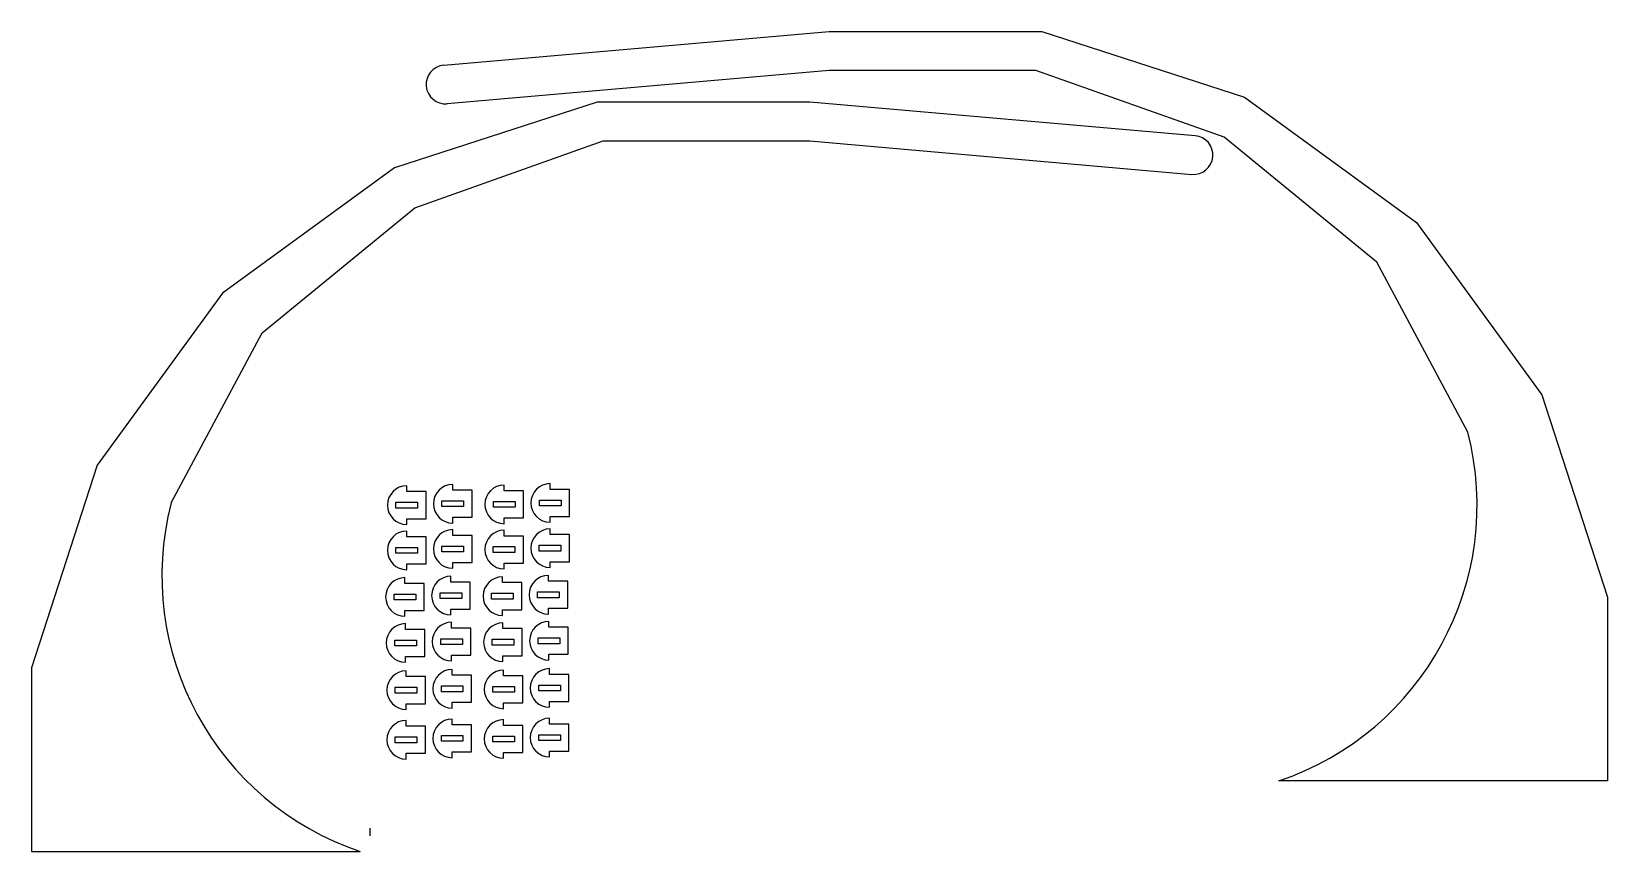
# Model space of a CAD drawing. Header units: millimetres. Extents: x 13 to 828, y -93 to 331.
import ezdxf

# ---------------------------------------------------------------- set-up
doc = ezdxf.new("R2010")
doc.units = ezdxf.units.MM

msp = doc.modelspace()

# ---------------------------------------------------------------- linework, layer by layer
at = {"color": 7, "linetype": 'Continuous', "lineweight": 25}
for p, q in [((225.79, 313.86), (425.03, 331.29)), ((425.03, 331.29), (535.09, 331.29)), ((535.09, 331.29), (639.78, 297.27)), ((425.03, 311.21), (227.53, 293.93)), ((531.91, 311.18), (425.03, 311.21)), ((629.26, 276.64), (531.91, 311.18)), ((305.05, 294.8), (200.37, 260.79)), ((415.12, 294.8), (305.05, 294.8)), ((614.36, 277.37), (415.12, 294.8)), ((639.78, 297.27), (728.82, 232.58)), ((210.88, 240.15), (308.24, 274.69)), ((308.24, 274.69), (415.12, 274.72)), ((415.12, 274.72), (612.62, 257.44)), ((708.22, 211.97), (629.26, 276.64)), ((200.37, 260.79), (111.32, 196.09)), ((131.93, 175.48), (210.88, 240.15)), ((728.82, 232.58), (793.52, 143.53)), ((755.32, 124.07), (708.22, 211.97)), ((111.32, 196.09), (46.63, 107.04)), ((84.83, 87.58), (131.93, 175.48)), ((793.52, 143.53), (827.53, 38.85)), ((46.63, 107.04), (12.62, 2.36)), ((206.65, 93.42), (206.65, 96.42)), ((216.65, 93.42), (206.65, 93.42)), ((216.65, 79.42), (216.65, 93.42)), ((230.44, 94.14), (230.44, 97.14)), ((240.44, 94.14), (230.44, 94.14)), ((240.44, 80.14), (240.44, 94.14)), ((257.02, 93.83), (257.02, 96.83)), ((267.02, 93.83), (257.02, 93.83)), ((267.02, 79.83), (267.02, 93.83)), ((280.81, 94.55), (280.81, 97.55)), ((290.81, 94.55), (280.81, 94.55)), ((290.81, 80.55), (290.81, 94.55)), ((206.65, 76.42), (206.65, 79.42)), ((206.65, 79.42), (216.65, 79.42)), ((230.44, 77.14), (230.44, 80.14)), ((230.44, 80.14), (240.44, 80.14)), ((230.44, 70.76), (230.44, 73.76)), ((257.01, 70.46), (257.01, 73.46)), ((257.02, 76.83), (257.02, 79.83)), ((257.02, 79.83), (267.02, 79.83)), ((280.8, 71.18), (280.8, 74.18)), ((280.81, 77.55), (280.81, 80.55)), ((280.81, 80.55), (290.81, 80.55)), ((206.65, 70.04), (206.65, 73.04)), ((216.65, 70.04), (206.65, 70.04)), ((216.65, 56.04), (216.65, 70.04)), ((240.44, 70.76), (230.44, 70.76)), ((240.44, 56.76), (240.44, 70.76)), ((267.01, 70.46), (257.01, 70.46)), ((267.01, 56.46), (267.01, 70.46)), ((290.8, 71.18), (280.8, 71.18)), ((290.8, 57.18), (290.8, 71.18)), ((280.8, 54.18), (280.8, 57.18)), ((280.8, 57.18), (290.8, 57.18)), ((205.72, 45.95), (205.72, 48.95)), ((206.65, 53.04), (206.65, 56.04)), ((206.65, 56.04), (216.65, 56.04)), ((229.51, 46.67), (229.51, 49.67)), ((230.44, 53.76), (230.44, 56.76)), ((230.44, 56.76), (240.44, 56.76)), ((256.09, 46.36), (256.09, 49.36)), ((257.01, 53.46), (257.01, 56.46)), ((257.01, 56.46), (267.01, 56.46)), ((279.88, 47.08), (279.88, 50.08)), ((215.72, 45.95), (205.72, 45.95)), ((215.72, 31.95), (215.72, 45.95)), ((239.51, 46.67), (229.51, 46.67)), ((239.51, 32.67), (239.51, 46.67)), ((266.09, 46.36), (256.09, 46.36)), ((266.09, 32.36), (266.09, 46.36)), ((289.88, 47.08), (279.88, 47.08)), ((289.88, 33.08), (289.88, 47.08)), ((229.51, 29.67), (229.51, 32.67)), ((229.51, 32.67), (239.51, 32.67)), ((279.88, 30.08), (279.88, 33.08)), ((279.88, 33.08), (289.88, 33.08)), ((827.53, 38.85), (827.53, -56.14)), ((205.72, 28.95), (205.72, 31.95)), ((205.72, 31.95), (215.72, 31.95)), ((206.03, 22.16), (206.03, 25.16)), ((229.82, 22.88), (229.82, 25.88)), ((256.09, 29.36), (256.09, 32.36)), ((256.09, 32.36), (266.09, 32.36)), ((256.4, 22.57), (256.4, 25.57)), ((280.19, 23.3), (280.19, 26.3)), ((216.03, 22.16), (206.03, 22.16)), ((216.03, 8.16), (216.03, 22.16)), ((239.82, 22.88), (229.82, 22.88)), ((239.82, 8.88), (239.82, 22.88)), ((266.4, 22.57), (256.4, 22.57)), ((266.4, 8.57), (266.4, 22.57)), ((290.19, 23.3), (280.19, 23.3)), ((290.19, 9.3), (290.19, 23.3)), ((206.03, 5.16), (206.03, 8.16)), ((206.03, 8.16), (216.03, 8.16)), ((229.82, 5.88), (229.82, 8.88)), ((229.82, 8.88), (239.82, 8.88)), ((256.4, 5.57), (256.4, 8.57)), ((256.4, 8.57), (266.4, 8.57)), ((280.19, 6.3), (280.19, 9.3)), ((280.19, 9.3), (290.19, 9.3)), ((12.62, 2.36), (12.62, -92.63)), ((206.34, -2.24), (206.34, 0.76)), ((230.13, -1.52), (230.13, 1.48)), ((256.71, -1.83), (256.71, 1.17)), ((280.49, -1.11), (280.49, 1.89)), ((216.34, -2.24), (206.34, -2.24)), ((216.34, -16.24), (216.34, -2.24)), ((240.13, -1.52), (230.13, -1.52)), ((240.13, -15.52), (240.13, -1.52)), ((266.71, -1.83), (256.71, -1.83)), ((266.71, -15.83), (266.71, -1.83)), ((290.49, -1.11), (280.49, -1.11)), ((290.49, -15.11), (290.49, -1.11)), ((206.34, -19.24), (206.34, -16.24)), ((206.34, -16.24), (216.34, -16.24)), ((230.13, -18.52), (230.13, -15.52)), ((230.13, -15.52), (240.13, -15.52)), ((256.71, -18.83), (256.71, -15.83)), ((256.71, -15.83), (266.71, -15.83)), ((280.49, -18.11), (280.49, -15.11)), ((280.49, -15.11), (290.49, -15.11)), ((230.13, -27.16), (230.13, -24.16)), ((280.49, -26.75), (280.49, -23.75)), ((206.34, -27.88), (206.34, -24.88)), ((216.34, -27.88), (206.34, -27.88)), ((216.34, -41.88), (216.34, -27.88)), ((240.13, -27.16), (230.13, -27.16)), ((240.13, -41.16), (240.13, -27.16)), ((256.71, -27.47), (256.71, -24.47)), ((266.71, -27.47), (256.71, -27.47)), ((266.71, -41.47), (266.71, -27.47)), ((290.49, -26.75), (280.49, -26.75)), ((290.49, -40.75), (290.49, -26.75)), ((206.34, -44.88), (206.34, -41.88)), ((206.34, -41.88), (216.34, -41.88)), ((230.13, -44.16), (230.13, -41.16)), ((230.13, -41.16), (240.13, -41.16)), ((256.71, -44.47), (256.71, -41.47)), ((256.71, -41.47), (266.71, -41.47)), ((280.49, -43.75), (280.49, -40.75)), ((280.49, -40.75), (290.49, -40.75)), ((827.53, -56.14), (657.53, -56.14)), ((187.48, -80.55), (187.48, -84.55)), ((12.62, -92.63), (182.62, -92.63))]:
    msp.add_line(p, q, dxfattribs=at)
for p, q in [((201.05, 84.92), (201.05, 87.92)), ((201.05, 87.92), (206.65, 87.92)), ((212.25, 84.92), (201.05, 84.92)), ((206.65, 87.92), (212.25, 87.92)), ((212.25, 87.92), (212.25, 84.92)), ((224.84, 85.64), (224.84, 88.64)), ((224.84, 88.64), (230.44, 88.64)), ((236.04, 85.64), (224.84, 85.64)), ((230.44, 88.64), (236.04, 88.64)), ((236.04, 88.64), (236.04, 85.64)), ((251.42, 85.33), (251.42, 88.33)), ((251.42, 88.33), (257.02, 88.33)), ((262.62, 85.33), (251.42, 85.33)), ((257.02, 88.33), (262.62, 88.33)), ((262.62, 88.33), (262.62, 85.33)), ((275.21, 86.05), (275.21, 89.05)), ((275.21, 89.05), (280.81, 89.05)), ((286.41, 86.05), (275.21, 86.05)), ((280.81, 89.05), (286.41, 89.05)), ((286.41, 89.05), (286.41, 86.05)), ((224.84, 62.26), (224.84, 65.26)), ((224.84, 65.26), (230.44, 65.26)), ((230.44, 65.26), (236.04, 65.26)), ((236.04, 65.26), (236.04, 62.26)), ((275.2, 62.68), (275.2, 65.68)), ((275.2, 65.68), (280.8, 65.68)), ((280.8, 65.68), (286.4, 65.68)), ((286.4, 65.68), (286.4, 62.68)), ((201.05, 61.54), (201.05, 64.54)), ((201.05, 64.54), (206.65, 64.54)), ((212.25, 61.54), (201.05, 61.54)), ((206.65, 64.54), (212.25, 64.54)), ((212.25, 64.54), (212.25, 61.54)), ((236.04, 62.26), (224.84, 62.26)), ((251.41, 61.96), (251.41, 64.96)), ((251.41, 64.96), (257.01, 64.96)), ((262.61, 61.96), (251.41, 61.96)), ((257.01, 64.96), (262.61, 64.96)), ((262.61, 64.96), (262.61, 61.96)), ((286.4, 62.68), (275.2, 62.68)), ((223.91, 38.17), (223.91, 41.17)), ((223.91, 41.17), (229.51, 41.17)), ((229.51, 41.17), (235.11, 41.17)), ((235.11, 41.17), (235.11, 38.17)), ((250.49, 37.86), (250.49, 40.86)), ((250.49, 40.86), (256.09, 40.86)), ((256.09, 40.86), (261.69, 40.86)), ((261.69, 40.86), (261.69, 37.86)), ((274.28, 38.58), (274.28, 41.58)), ((274.28, 41.58), (279.88, 41.58)), ((279.88, 41.58), (285.48, 41.58)), ((285.48, 41.58), (285.48, 38.58)), ((200.12, 37.45), (200.12, 40.45)), ((200.12, 40.45), (205.72, 40.45)), ((211.32, 37.45), (200.12, 37.45)), ((205.72, 40.45), (211.32, 40.45)), ((211.32, 40.45), (211.32, 37.45)), ((235.11, 38.17), (223.91, 38.17)), ((261.69, 37.86), (250.49, 37.86)), ((285.48, 38.58), (274.28, 38.58)), ((200.43, 13.66), (200.43, 16.66)), ((200.43, 16.66), (206.03, 16.66)), ((206.03, 16.66), (211.63, 16.66)), ((211.63, 16.66), (211.63, 13.66)), ((224.22, 14.38), (224.22, 17.38)), ((224.22, 17.38), (229.82, 17.38)), ((229.82, 17.38), (235.42, 17.38)), ((235.42, 17.38), (235.42, 14.38)), ((250.8, 14.07), (250.8, 17.07)), ((250.8, 17.07), (256.4, 17.07)), ((256.4, 17.07), (262, 17.07)), ((262, 17.07), (262, 14.07)), ((274.59, 14.8), (274.59, 17.8)), ((274.59, 17.8), (280.19, 17.8)), ((280.19, 17.8), (285.79, 17.8)), ((285.79, 17.8), (285.79, 14.8)), ((211.63, 13.66), (200.43, 13.66)), ((235.42, 14.38), (224.22, 14.38)), ((262, 14.07), (250.8, 14.07)), ((285.79, 14.8), (274.59, 14.8)), ((200.74, -10.74), (200.74, -7.74)), ((200.74, -7.74), (206.34, -7.74)), ((206.34, -7.74), (211.94, -7.74)), ((211.94, -7.74), (211.94, -10.74)), ((224.53, -10.02), (224.53, -7.02)), ((224.53, -7.02), (230.13, -7.02)), ((230.13, -7.02), (235.73, -7.02)), ((235.73, -7.02), (235.73, -10.02)), ((251.11, -10.33), (251.11, -7.33)), ((251.11, -7.33), (256.71, -7.33)), ((256.71, -7.33), (262.31, -7.33)), ((262.31, -7.33), (262.31, -10.33)), ((274.89, -9.61), (274.89, -6.61)), ((274.89, -6.61), (280.49, -6.61)), ((280.49, -6.61), (286.09, -6.61)), ((286.09, -6.61), (286.09, -9.61)), ((211.94, -10.74), (200.74, -10.74)), ((235.73, -10.02), (224.53, -10.02)), ((262.31, -10.33), (251.11, -10.33)), ((286.09, -9.61), (274.89, -9.61)), ((274.89, -35.25), (274.89, -32.25)), ((274.89, -32.25), (280.49, -32.25)), ((280.49, -32.25), (286.09, -32.25)), ((286.09, -32.25), (286.09, -35.25)), ((200.74, -36.38), (200.74, -33.38)), ((200.74, -33.38), (206.34, -33.38)), ((211.94, -36.38), (200.74, -36.38)), ((206.34, -33.38), (211.94, -33.38)), ((211.94, -33.38), (211.94, -36.38)), ((224.53, -35.66), (224.53, -32.66)), ((224.53, -32.66), (230.13, -32.66)), ((235.73, -35.66), (224.53, -35.66)), ((230.13, -32.66), (235.73, -32.66)), ((235.73, -32.66), (235.73, -35.66)), ((251.11, -35.97), (251.11, -32.97)), ((251.11, -32.97), (256.71, -32.97)), ((262.31, -35.97), (251.11, -35.97)), ((256.71, -32.97), (262.31, -32.97)), ((262.31, -32.97), (262.31, -35.97)), ((286.09, -35.25), (274.89, -35.25))]:
    msp.add_line(p, q)
for centre, radius, start, end in [((226.66, 303.89), 10, 95, 275), ((613.49, 267.4), 10, 265, 85), ((609.63, 86.49), 150.46, 288.56346, 14.46509), ((206.65, 86.42), 10, 90, 270), ((230.44, 87.14), 10, 90, 270), ((257.02, 86.83), 10, 90, 270), ((280.81, 87.55), 10, 90, 270), ((230.51, 50), 150.46, 165.53491, 251.43654), ((230.44, 63.76), 10, 90, 270), ((257.01, 63.46), 10, 90, 270), ((280.8, 64.18), 10, 90, 270), ((206.65, 63.04), 10, 90, 270), ((205.72, 38.95), 10, 90, 270), ((229.51, 39.67), 10, 90, 270), ((256.09, 39.36), 10, 90, 270), ((279.88, 40.08), 10, 90, 270), ((206.03, 15.16), 10, 90, 270), ((229.82, 15.88), 10, 90, 270), ((256.4, 15.57), 10, 90, 270), ((280.19, 16.3), 10, 90, 270), ((206.34, -9.24), 10, 90, 270), ((230.13, -8.52), 10, 90, 270), ((256.71, -8.83), 10, 90, 270), ((280.49, -8.11), 10, 90, 270), ((230.13, -34.16), 10, 90, 270), ((280.49, -33.75), 10, 90, 270), ((206.34, -34.88), 10, 90, 270), ((256.71, -34.47), 10, 90, 270)]:
    msp.add_arc(centre, radius, start, end, dxfattribs=at)

doc.saveas('drawing.dxf')
